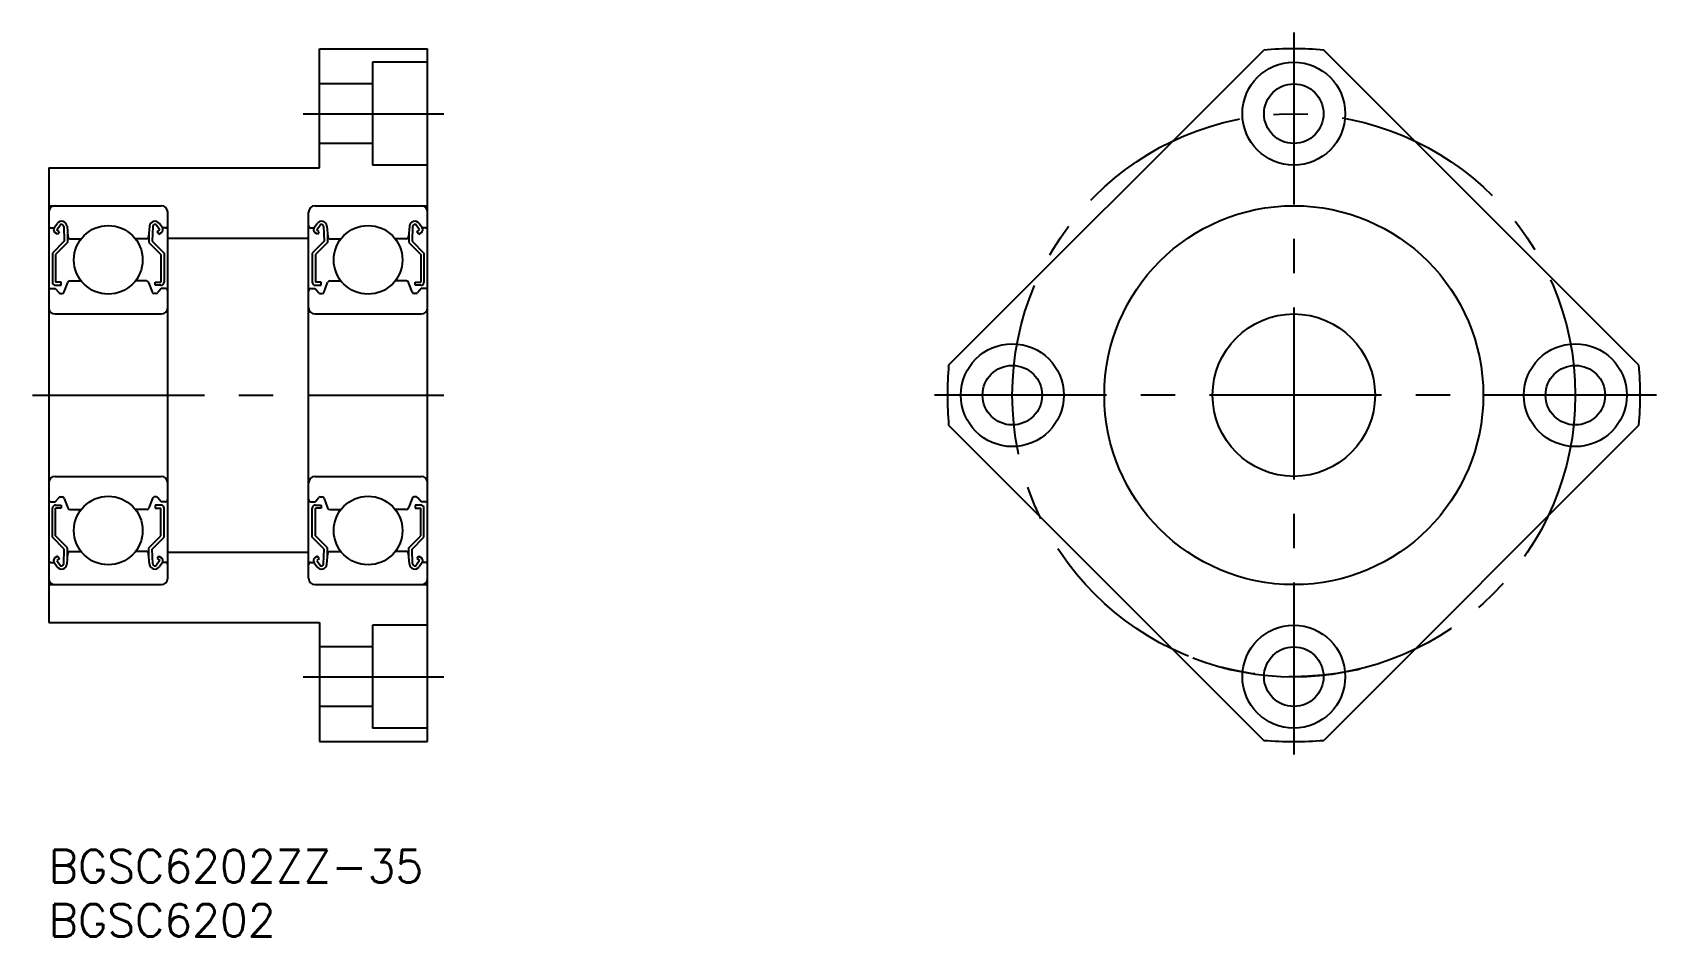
# Model space of a CAD drawing. Extents: x -2 to 148, y -8 to 75.
import ezdxf

# ---------------------------------------------------------------- set-up
doc = ezdxf.new("R2010")
doc.units = 0
doc.header["$LTSCALE"] = 0.5
doc.linetypes.add('CENTER', pattern=[50.8, 31.75, -6.35, 6.35, -6.35])
for name, color, linetype in [('MSM_CENTER', 1, 'CENTER'), ('MSM_CONTINUOUS', 7, 'CONTINUOUS'), ('MSM_PART_NUMBER', 7, 'CONTINUOUS')]:
    doc.layers.add(name, color=color, linetype=linetype)
doc.styles.get("Standard").update_dxf_attribs({"font": 'txt.shx', "height": 3, "bigfont": 'bigfont.shx'})

# ---------------------------------------------------------------- blocks, each defined once
blk = doc.blocks.new('*U1')
at = {"layer": 'MSM_PART_NUMBER'}
blk.add_text('BGSC6202ZZ-35', height=3, dxfattribs=at).set_placement((0, -3))
blk = doc.blocks.new('*U2')
at = {"layer": 'MSM_PART_NUMBER'}
blk.add_text('BGSC6202', height=3, dxfattribs=at).set_placement((0, -8))

msp = doc.modelspace()

# ---------------------------------------------------------------- linework, layer by layer
at = {"layer": 'MSM_CENTER'}
for p, q in [((115, 75.5), (115, 8.5)), ((23.5, 68), (36.5, 68)), ((-1.5, 42), (36.5, 42)), ((148.5, 42), (81.5, 42)), ((23.5, 16), (36.5, 16))]:
    msp.add_line(p, q, dxfattribs=at)
msp.add_circle((115, 42), 26, dxfattribs=at)
msp.add_arc((115, 42), 26, 248.9468, 291.0532, dxfattribs=at)
at = {"layer": 'MSM_CONTINUOUS'}
for p, q in [((25, 74), (35, 74)), ((25, 63), (25, 74)), ((35, 10), (35, 74)), ((83.12, 44.77), (112.23, 73.88)), ((146.88, 44.77), (117.77, 73.88)), ((35, 72.75), (29.9, 72.75)), ((29.9, 72.75), (29.9, 63.25)), ((29.9, 70.75), (25, 70.75)), ((29.9, 65.25), (25, 65.25)), ((35, 63.25), (29.9, 63.25)), ((0, 63), (0, 21)), ((0, 63), (25, 63)), ((0, 59.5), (10.4, 59.5)), ((11, 25.1), (11, 58.9)), ((24, 25.1), (24, 58.9)), ((24.6, 59.5), (35, 59.5)), ((0.2, 57.45), (0.5, 57.45)), ((0.5, 57.45), (0.78, 57.85)), ((0.82, 56.86), (0.57, 57.03)), ((0.75, 57.28), (1.03, 57.68)), ((0.99, 57.1), (0.75, 57.28)), ((0.82, 56.86), (0.99, 57.1)), ((1.39, 57.57), (1.44, 56.22)), ((1.69, 57.6), (1.77, 56.63)), ((9.31, 57.6), (9.23, 56.63)), ((9.61, 57.57), (9.56, 56.22)), ((10.25, 57.28), (9.97, 57.68)), ((10.01, 57.1), (10.25, 57.28)), ((10.18, 56.86), (10.01, 57.1)), ((10.18, 56.86), (10.43, 57.03)), ((10.5, 57.45), (10.22, 57.85)), ((10.8, 57.45), (10.5, 57.45)), ((24.2, 57.45), (24.5, 57.45)), ((24.5, 57.45), (24.78, 57.85)), ((24.82, 56.86), (24.57, 57.03)), ((24.75, 57.28), (25.03, 57.68)), ((24.99, 57.1), (24.75, 57.28)), ((24.82, 56.86), (24.99, 57.1)), ((25.39, 57.57), (25.44, 56.22)), ((25.69, 57.6), (25.77, 56.63)), ((33.31, 57.6), (33.23, 56.63)), ((33.61, 57.57), (33.56, 56.22)), ((34.25, 57.28), (33.97, 57.68)), ((34.01, 57.1), (34.25, 57.28)), ((34.18, 56.86), (34.01, 57.1)), ((34.18, 56.86), (34.43, 57.03)), ((34.5, 57.45), (34.22, 57.85)), ((34.8, 57.45), (34.5, 57.45)), ((1.44, 56.22), (0.34, 55.12)), ((1.74, 56.1), (0.64, 55)), ((1.74, 56.97), (1.74, 56.1)), ((1.97, 56.45), (2.99, 56.45)), ((9.03, 56.45), (8.01, 56.45)), ((9.26, 56.97), (9.26, 56.1)), ((9.26, 56.1), (10.36, 55)), ((9.56, 56.22), (10.66, 55.12)), ((11, 56.5), (24, 56.5)), ((25.44, 56.22), (24.34, 55.12)), ((25.74, 56.1), (24.64, 55)), ((25.74, 56.97), (25.74, 56.1)), ((25.97, 56.45), (26.99, 56.45)), ((33.03, 56.45), (32.01, 56.45)), ((33.26, 56.97), (33.26, 56.1)), ((33.26, 56.1), (34.36, 55)), ((33.56, 56.22), (34.66, 55.12)), ((0.34, 55.12), (0.34, 52.45)), ((0.64, 55), (0.64, 52.45)), ((10.36, 55), (10.36, 52.45)), ((10.66, 55.12), (10.66, 52.45)), ((24.34, 55.12), (24.34, 52.45)), ((24.64, 55), (24.64, 52.45)), ((34.36, 55), (34.36, 52.45)), ((34.66, 55.12), (34.66, 52.45)), ((1.95, 52.55), (2.99, 52.55)), ((9.05, 52.55), (8.01, 52.55)), ((25.95, 52.55), (26.99, 52.55)), ((33.05, 52.55), (32.01, 52.55)), ((0.2, 51.85), (0.6, 51.85)), ((0.6, 51.85), (0.92, 51.47)), ((1.16, 52.45), (0.64, 52.45)), ((0.64, 52.15), (1.16, 52.15)), ((1.07, 51.4), (1.25, 51.4)), ((1.16, 52.15), (1.16, 52.45)), ((1.43, 51.53), (1.76, 52.42)), ((9.57, 51.53), (9.24, 52.42)), ((9.93, 51.4), (9.75, 51.4)), ((9.84, 52.45), (10.36, 52.45)), ((9.84, 52.15), (9.84, 52.45)), ((10.36, 52.15), (9.84, 52.15)), ((10.4, 51.85), (10.08, 51.47)), ((10.8, 51.85), (10.4, 51.85)), ((24.2, 51.85), (24.6, 51.85)), ((24.6, 51.85), (24.92, 51.47)), ((25.16, 52.45), (24.64, 52.45)), ((24.64, 52.15), (25.16, 52.15)), ((25.07, 51.4), (25.25, 51.4)), ((25.16, 52.15), (25.16, 52.45)), ((25.43, 51.53), (25.76, 52.42)), ((33.57, 51.53), (33.24, 52.42)), ((33.93, 51.4), (33.75, 51.4)), ((33.84, 52.45), (34.36, 52.45)), ((33.84, 52.15), (33.84, 52.45)), ((34.36, 52.15), (33.84, 52.15)), ((34.4, 51.85), (34.08, 51.47)), ((34.8, 51.85), (34.4, 51.85)), ((0.6, 49.5), (10.4, 49.5)), ((24.6, 49.5), (34.4, 49.5)), ((0, 42), (0, 42)), ((24, 42), (24, 42)), ((83.12, 39.23), (112.23, 10.12)), ((146.88, 39.23), (117.77, 10.12)), ((0.6, 34.5), (10.4, 34.5)), ((24.6, 34.5), (34.4, 34.5)), ((0.2, 32.15), (0.6, 32.15)), ((0.34, 28.88), (0.34, 31.55)), ((0.6, 32.15), (0.92, 32.53)), ((0.64, 31.85), (1.16, 31.85)), ((0.64, 29), (0.64, 31.55)), ((1.16, 31.55), (0.64, 31.55)), ((1.07, 32.6), (1.25, 32.6)), ((1.16, 31.85), (1.16, 31.55)), ((1.43, 32.47), (1.76, 31.58)), ((9.57, 32.47), (9.24, 31.58)), ((9.93, 32.6), (9.75, 32.6)), ((9.84, 31.85), (9.84, 31.55)), ((10.36, 31.85), (9.84, 31.85)), ((9.84, 31.55), (10.36, 31.55)), ((10.4, 32.15), (10.08, 32.53)), ((10.36, 29), (10.36, 31.55)), ((10.8, 32.15), (10.4, 32.15)), ((10.66, 28.88), (10.66, 31.55)), ((24.2, 32.15), (24.6, 32.15)), ((24.34, 28.88), (24.34, 31.55)), ((24.6, 32.15), (24.92, 32.53)), ((24.64, 31.85), (25.16, 31.85)), ((24.64, 29), (24.64, 31.55)), ((25.16, 31.55), (24.64, 31.55)), ((25.07, 32.6), (25.25, 32.6)), ((25.16, 31.85), (25.16, 31.55)), ((25.43, 32.47), (25.76, 31.58)), ((33.57, 32.47), (33.24, 31.58)), ((33.93, 32.6), (33.75, 32.6)), ((33.84, 31.85), (33.84, 31.55)), ((34.36, 31.85), (33.84, 31.85)), ((33.84, 31.55), (34.36, 31.55)), ((34.4, 32.15), (34.08, 32.53)), ((34.36, 29), (34.36, 31.55)), ((34.8, 32.15), (34.4, 32.15)), ((34.66, 28.88), (34.66, 31.55)), ((1.95, 31.45), (2.99, 31.45)), ((9.05, 31.45), (8.01, 31.45)), ((25.95, 31.45), (26.99, 31.45)), ((33.05, 31.45), (32.01, 31.45)), ((1.44, 27.78), (0.34, 28.88)), ((1.74, 27.9), (0.64, 29)), ((9.26, 27.9), (10.36, 29)), ((9.56, 27.78), (10.66, 28.88)), ((25.44, 27.78), (24.34, 28.88)), ((25.74, 27.9), (24.64, 29)), ((33.26, 27.9), (34.36, 29)), ((33.56, 27.78), (34.66, 28.88)), ((0.82, 27.14), (0.57, 26.97)), ((0.82, 27.14), (0.99, 26.9)), ((1.39, 26.43), (1.44, 27.78)), ((1.69, 26.4), (1.77, 27.37)), ((1.74, 27.03), (1.74, 27.9)), ((1.97, 27.55), (2.99, 27.55)), ((9.03, 27.55), (8.01, 27.55)), ((9.31, 26.4), (9.23, 27.37)), ((9.26, 27.03), (9.26, 27.9)), ((9.61, 26.43), (9.56, 27.78)), ((10.18, 27.14), (10.01, 26.9)), ((10.18, 27.14), (10.43, 26.97)), ((11, 27.5), (24, 27.5)), ((24.82, 27.14), (24.57, 26.97)), ((24.82, 27.14), (24.99, 26.9)), ((25.39, 26.43), (25.44, 27.78)), ((25.69, 26.4), (25.77, 27.37)), ((25.74, 27.03), (25.74, 27.9)), ((25.97, 27.55), (26.99, 27.55)), ((33.03, 27.55), (32.01, 27.55)), ((33.31, 26.4), (33.23, 27.37)), ((33.26, 27.03), (33.26, 27.9)), ((33.61, 26.43), (33.56, 27.78)), ((34.18, 27.14), (34.01, 26.9)), ((34.18, 27.14), (34.43, 26.97)), ((0.2, 26.55), (0.5, 26.55)), ((0.5, 26.55), (0.78, 26.15)), ((0.99, 26.9), (0.75, 26.72)), ((0.75, 26.72), (1.03, 26.32)), ((10.25, 26.72), (9.97, 26.32)), ((10.01, 26.9), (10.25, 26.72)), ((10.5, 26.55), (10.22, 26.15)), ((10.8, 26.55), (10.5, 26.55)), ((24.2, 26.55), (24.5, 26.55)), ((24.5, 26.55), (24.78, 26.15)), ((24.99, 26.9), (24.75, 26.72)), ((24.75, 26.72), (25.03, 26.32)), ((34.25, 26.72), (33.97, 26.32)), ((34.01, 26.9), (34.25, 26.72)), ((34.5, 26.55), (34.22, 26.15)), ((34.8, 26.55), (34.5, 26.55)), ((0, 24.5), (10.4, 24.5)), ((24.6, 24.5), (35, 24.5)), ((0, 21), (25, 21)), ((25, 21), (25, 10)), ((35, 20.75), (29.9, 20.75)), ((29.9, 20.75), (29.9, 11.25)), ((29.9, 18.75), (25, 18.75)), ((29.9, 13.25), (25, 13.25)), ((35, 11.25), (29.9, 11.25)), ((25, 10), (35, 10))]:
    msp.add_line(p, q, dxfattribs=at)
for centre, radius in [((115, 68), 4.75), ((115, 68), 2.75), ((115, 42), 17.5), ((5.5, 54.5), 3.17), ((29.5, 54.5), 3.17), ((115, 42), 7.5), ((89, 42), 4.75), ((141, 42), 4.75), ((89, 42), 2.75), ((141, 42), 2.75), ((5.5, 29.5), 3.17), ((29.5, 29.5), 3.17), ((115, 16), 4.75), ((115, 16), 2.75)]:
    msp.add_circle(centre, radius, dxfattribs=at)
for centre, radius, start, end in [((115, 42), 32, 85.0374, 94.9626), ((0.6, 58.9), 0.6, 90, 180), ((10.4, 58.9), 0.6, 0, 90), ((24.6, 58.9), 0.6, 90, 180), ((34.4, 58.9), 0.6, 0, 90), ((0.2, 57.65), 0.2, 180, 270), ((0.75, 57.28), 0.3, 144.9356, 235.0377), ((1.19, 57.56), 0.5, 5.065, 144.9356), ((1.19, 57.57), 0.2, 2.1312, 144.9367), ((9.81, 57.56), 0.5, 35.0644, 174.935), ((9.81, 57.57), 0.2, 35.0633, 177.8688), ((10.25, 57.28), 0.3, 304.9623, 35.0644), ((10.8, 57.65), 0.2, 270, 0), ((24.2, 57.65), 0.2, 180, 270), ((24.75, 57.28), 0.3, 144.9356, 235.0377), ((25.19, 57.56), 0.5, 5.065, 144.9356), ((25.19, 57.57), 0.2, 2.1312, 144.9367), ((33.81, 57.56), 0.5, 35.0644, 174.935), ((33.81, 57.57), 0.2, 35.0633, 177.8688), ((34.25, 57.28), 0.3, 304.9623, 35.0644), ((34.8, 57.65), 0.2, 270, 0), ((1.97, 56.65), 0.2, 185.065, 270), ((9.03, 56.65), 0.2, 270, 354.935), ((25.97, 56.65), 0.2, 185.065, 270), ((33.03, 56.65), 0.2, 270, 354.935), ((1.95, 52.35), 0.2, 90, 159.9703), ((9.05, 52.35), 0.2, 20.0297, 90), ((25.95, 52.35), 0.2, 90, 159.9703), ((33.05, 52.35), 0.2, 20.0297, 90), ((0.2, 51.65), 0.2, 90, 180), ((0.64, 52.45), 0.3, 180, 270), ((1.07, 51.6), 0.2, 219.997, 270), ((1.25, 51.6), 0.2, 270, 339.9703), ((9.75, 51.6), 0.2, 200.0297, 270), ((9.93, 51.6), 0.2, 270, 320.003), ((10.36, 52.45), 0.3, 270, 0), ((10.8, 51.65), 0.2, 0, 90), ((24.2, 51.65), 0.2, 90, 180), ((24.64, 52.45), 0.3, 180, 270), ((25.07, 51.6), 0.2, 219.997, 270), ((25.25, 51.6), 0.2, 270, 339.9703), ((33.75, 51.6), 0.2, 200.0297, 270), ((33.93, 51.6), 0.2, 270, 320.003), ((34.36, 52.45), 0.3, 270, 0), ((34.8, 51.65), 0.2, 0, 90), ((0.6, 50.1), 0.6, 180, 270), ((10.4, 50.1), 0.6, 270, 0), ((24.6, 50.1), 0.6, 180, 270), ((34.4, 50.1), 0.6, 270, 0), ((115, 42), 32, 175.0374, 184.9626), ((115, 42), 32, 355.0374, 4.9626), ((0.6, 33.9), 0.6, 90, 180), ((24.6, 33.9), 0.6, 90, 180), ((34.4, 33.9), 0.6, 360, 90), ((10.4, 33.9), 0.6, 360, 90), ((0.2, 32.35), 0.2, 180, 270), ((0.64, 31.55), 0.3, 90, 180), ((1.07, 32.4), 0.2, 90, 140.003), ((1.25, 32.4), 0.2, 20.0297, 90), ((1.95, 31.65), 0.2, 200.0297, 270), ((9.05, 31.65), 0.2, 270, 339.9703), ((9.75, 32.4), 0.2, 90, 159.9703), ((9.93, 32.4), 0.2, 39.997, 90), ((10.36, 31.55), 0.3, 360, 90), ((10.8, 32.35), 0.2, 270, 0), ((24.2, 32.35), 0.2, 180, 270), ((24.64, 31.55), 0.3, 90, 180), ((25.07, 32.4), 0.2, 90, 140.003), ((25.25, 32.4), 0.2, 20.0297, 90), ((25.95, 31.65), 0.2, 200.0297, 270), ((33.05, 31.65), 0.2, 270, 339.9703), ((33.75, 32.4), 0.2, 90, 159.9703), ((33.93, 32.4), 0.2, 39.997, 90), ((34.36, 31.55), 0.3, 360, 90), ((34.8, 32.35), 0.2, 270, 0), ((1.97, 27.35), 0.2, 90, 174.935), ((9.03, 27.35), 0.2, 5.065, 90), ((25.97, 27.35), 0.2, 90, 174.935), ((33.03, 27.35), 0.2, 5.065, 90), ((0.2, 26.35), 0.2, 90, 180), ((0.75, 26.72), 0.3, 124.9623, 215.0644), ((1.19, 26.44), 0.5, 215.0644, 354.935), ((1.19, 26.43), 0.2, 215.0633, 357.8688), ((9.81, 26.44), 0.5, 185.065, 324.9356), ((9.81, 26.43), 0.2, 182.1312, 324.9367), ((10.25, 26.72), 0.3, 324.9356, 55.0377), ((10.8, 26.35), 0.2, 0, 90), ((24.2, 26.35), 0.2, 90, 180), ((24.75, 26.72), 0.3, 124.9623, 215.0644), ((25.19, 26.44), 0.5, 215.0644, 354.935), ((25.19, 26.43), 0.2, 215.0633, 357.8688), ((33.81, 26.44), 0.5, 185.065, 324.9356), ((33.81, 26.43), 0.2, 182.1312, 324.9367), ((34.25, 26.72), 0.3, 324.9356, 55.0377), ((34.8, 26.35), 0.2, 0, 90), ((0.6, 25.1), 0.6, 180, 270), ((10.4, 25.1), 0.6, 270, 360), ((24.6, 25.1), 0.6, 180, 270), ((34.4, 25.1), 0.6, 270, 360), ((115, 42), 32, 265.0374, 274.9626)]:
    msp.add_arc(centre, radius, start, end, dxfattribs=at)

# ---------------------------------------------------------------- block references
for name in ['*U1', '*U2']:
    msp.add_blockref(name, (0, 0), dxfattribs=at)

doc.saveas('drawing.dxf')
